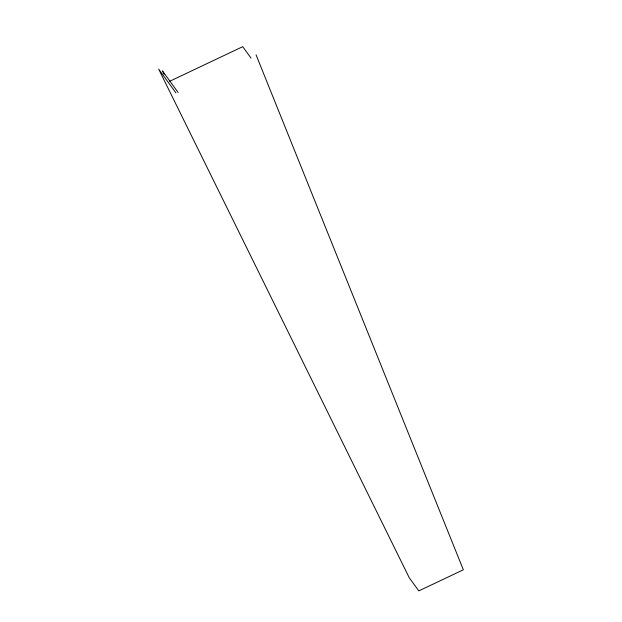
<?xml version="1.0" encoding="UTF-8"?>
<svg xmlns="http://www.w3.org/2000/svg" width="622" height="622" viewBox="0 0 622 622"><rect width="100%" height="100%" fill="white"/><g stroke="black" fill="none" stroke-linecap="round" stroke-linejoin="round"><path stroke-width="0.93" d="M169.705 81.28L242.728 46.666L251.047 58.126M162.412 70.822L178.11 92.437M175.909 92.849L158.657 69.096L409.229 577.706L418.808 590.9L463.343 569.791L256.062 54.853M162.84 71.693L164.122 74.298"/></g></svg>
